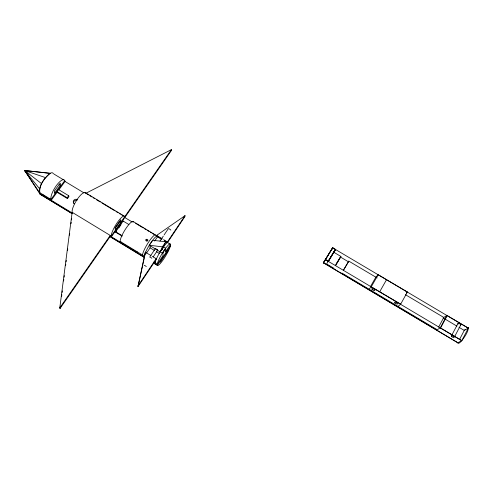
<?xml version="1.0" encoding="UTF-8"?>
<svg xmlns="http://www.w3.org/2000/svg" width="493" height="493" viewBox="0 0 493 493"><rect width="100%" height="100%" fill="white"/><g stroke="black" fill="none" stroke-linecap="round" stroke-linejoin="round"><path stroke-width="0.74" d="M160.404 260.908L160.398 262.165L167.866 250.968L167.91 249.661M168.07 242.568L167.398 242.704L167.423 241.934L185.004 215.681L184.93 216.519L167.398 242.704A12.245 2.009 -58.8 0 0 163.485 246.882L160.151 251.849A12.245 2.009 -58.8 0 0 156.182 259.454L137.985 286.63L145.306 252.139L151.055 255.627M59.782 307.897L110.247 235.432L110.383 236.159L60.066 308.445L59.782 307.897L72.144 212.304A12.122 3.488 -58.8 0 1 77.826 198.494A12.122 3.488 -58.8 0 1 85.831 193.293L171.404 149.644L171.373 150.562L111.412 236.782L120.249 242.143L120.138 241.434A12.189 2.638 -58.8 0 1 126.344 227.84A12.189 2.638 -58.8 0 1 133.504 222.072M153.459 263.034L157.39 265.419A12.368 1.984 -58.8 0 0 163.867 258.751A12.368 1.984 -58.8 0 0 170.43 245.884L170.492 244.392L168.335 243.092M72.237 213.728L40.143 194.242C37.973 186.292 44.062 178.041 50.107 173.314A12.072 4.067 -58.8 0 1 53.355 173.696M60.066 308.445L60.356 306.159M61.637 296.238L61.835 294.715M62.13 292.423L62.328 290.901M63.609 280.985L63.807 279.457M64.102 277.171L64.3 275.642M65.581 265.727L65.779 264.199M66.074 261.912L66.272 260.384M67.553 250.469L67.751 248.94M69.519 235.21L69.716 233.688M70.998 223.767L71.195 222.244M71.491 219.958L71.688 218.43M457.787 342.598L457.979 343.227A9.256 2.015 -57.4 0 0 461.762 340.663L325.54 259.712L328.48 261.308L335.536 249.458L332.652 247.659L323.482 262.72L457.843 342.777M72.28 213.666L40.143 194.242L24.65 170.504L50.107 173.314C44.617 178.041 39.218 184.869 39.452 192.467L50.952 199.443L51.241 200.257L72.379 213.087M155.203 262.72L156.17 258.726L152.337 256.403M137.985 286.63L145.182 253.636M145.127 253.525L144.443 256.187L120.138 241.434M170.288 246.099L170.442 245.674M165.814 241.743L162.4 246.833L160.151 251.849L163.485 246.882L165.814 241.743L152.62 240.313L149.268 245.261A12.226 2.206 -58.8 0 0 145.349 252.884L145.306 252.139M325.565 259.682L323.408 262.861L332.676 247.769L323.285 263.12L323.439 262.806L457.837 342.74M459.612 339.332L464.264 330.427A9.256 2.015 -57.4 0 1 465.109 329.49M438.61 327.149L443.792 317.437L446.88 315.415L468.325 328.116L461.799 340.638L457.806 342.795M451.366 335.992L457.911 323.568M454.577 336.713L460.77 324.912M341.439 273.51L341.84 273.017L437.223 329.737L440.261 327.839L446.88 315.415M440.569 328.024L447.163 315.649M370.514 286.495L375.845 277.165L378.174 274.718L407.397 292.029L400.606 304.273L398.011 306.418M379.678 291.813L386.53 279.716M368.986 289.157L371.254 286.834L378.174 274.718M343.35 270.25L348.81 261.136L377.157 277.941M343.387 270.374L348.81 261.136M333.533 268.808L333.915 268.303L326.582 263.94L335.48 249.427L333.619 252.133L340.922 256.459L335.468 265.672M335.456 265.554L340.922 256.459M328.535 260.661L329.318 259.349M330.1 258.036L331.271 256.064M332.054 254.752L333.225 252.786M328.363 261.272L335.431 249.396M170.43 245.884L157.39 265.419L157.372 264.032A12.245 1.972 -58.8 0 1 162.345 253.18L165.673 248.207A12.245 1.972 -58.8 0 1 170.492 244.392L165.414 251.997L165.482 248.885L163.01 252.57L162.98 255.645L157.372 264.032L153.939 261.949M161.236 250.635L162.881 248.176M137.917 285.977L156.17 258.726M159.966 241.077L163.294 236.135M164.126 234.902L168.286 228.727A1.652 0.481 34.1 0 1 169.463 229.017A1.652 0.481 34.1 0 1 170.843 230.126M150.069 256.489L155.344 248.651M153.181 256.896L157.637 250.265M146.458 253.205L150.088 247.837L149.989 245.304M154.666 241.059L157.649 236.646M331.783 249.563L332.88 247.936M163.485 246.882L165.673 248.207L162.345 253.18L149.268 245.261L152.62 240.313A12.226 2.206 -58.8 0 1 156.626 236.202L157.341 236.092M171.404 149.644L111.276 236.061L111.412 236.782M122.159 236.153L115.756 232.271L115.676 231.772L123.121 221.055L128.87 224.531M115.756 232.271L116.631 231.014M118.819 227.871L121.001 224.722M115.251 228.247L120.009 221.419L121.031 222.035L120.705 219.687L115.042 227.821L115.417 230.114M400.68 304.138L371.254 286.834M67.461 198.605L67.208 197.785L68.706 195.727L58.494 189.546L56.985 191.598L57.262 192.43L67.461 198.605L68.952 196.547L68.706 195.727M54.526 193.219L60.312 185.331M64.774 180.586L50.952 199.443A12.091 3.864 -58.8 0 1 56.405 185.534A12.091 3.864 -58.8 0 1 64.774 180.586L65.033 181.449L84.063 192.936M51.241 200.257L57.471 191.765M58.803 189.941L65.033 181.449M406.318 292.953L407.397 292.029M161.698 239.265L156.626 236.202L156.62 235.414L185.004 215.681M468.325 328.116L464.264 330.427L458.965 327.284M157.39 265.228L153.6 262.824M50.335 173.357L24.65 170.504L39.452 192.467M149.268 245.261L162.4 246.833M45.516 177.609L24.65 170.504L28.052 174.682M332.658 247.8L468.301 328.172M405.406 294.685L443.792 317.437M348.335 261.765L340.46 257.026A9.145 0.314 -58.6 0 0 336.103 264.125M443.071 317.862L456.949 326.163M325.596 259.626L328.381 261.352M440.261 327.839L461.799 340.638C464.609 336.978 467.586 332.929 468.35 328.307L468.116 327.697M156.62 235.414L162.339 238.865M163.608 239.635L167.423 241.934M85.246 192.578L124.267 216.131M133.104 221.462L155.431 234.939M53.922 174.035L63.48 179.803M85.831 193.293L86.78 193.866M87.255 194.156L88.549 194.932M89.843 195.715L91.784 196.892M93.078 197.668L94.373 198.451M96.32 199.622L100.202 201.97M102.008 203.061L114.709 210.727M115.991 211.497L117.913 212.662M119.195 213.432L120.477 214.209M121.759 214.979L123.04 215.755M135.6 223.335L143.253 227.957M144.529 228.727L145.811 229.498M147.087 230.268L148.997 231.42M150.273 232.191L151.493 232.924M152.707 233.664L153.927 234.397M161.421 238.92L155.751 235.5A12.226 2.237 -58.8 0 0 148.985 241.533A12.226 2.237 -58.8 0 0 142.532 255.029M164.563 240.818L167.706 242.716M164.231 240.794L167.398 242.704M132.327 222.072L124.803 217.53L124.704 216.76A12.177 2.798 -58.8 0 0 117.383 222.417A12.177 2.798 -58.8 0 0 111.276 236.061L72.144 212.304M59.086 184.585L60.996 185.744L60.171 183.106L54.335 191.05L55.21 193.632M166.554 250.179L167.866 250.968M109.662 236.264L144.418 257.272M146.008 239.678L147.727 240.713M150.088 247.837L154.506 250.512M156.398 251.658L159.553 253.568M56.985 191.598L67.208 197.785M115.676 231.772L122.085 235.66M137.085 252.367L121.068 242.642L120.964 241.934M109.575 236.393L144.289 257.469M41.609 183.686L24.65 170.504L39.662 188.788M42.854 194.525L43.168 195.357L50.557 199.844L50.261 199.024M123.121 221.055L123.188 221.579M137.017 251.683L137.134 252.934M467.506 327.66A9.256 2.015 -57.4 0 1 468.079 327.734M458.194 324.135A1.584 0.561 26 0 1 458.465 323.39A1.584 0.561 26 0 1 460.493 324.345A1.584 0.561 26 0 1 460.209 325.09M162.24 248.836A1.232 1.165 2.1 0 1 162.185 249.138M162.055 249.415A1.232 1.165 2.1 0 1 161.587 249.822M157.674 250.179A1.405 0.364 33.9 0 1 157.088 250.197M155.887 248.719A1.405 0.364 33.9 0 1 156.176 248.848M156.792 249.224A1.405 0.364 33.9 0 1 157.076 249.44M157.322 249.655A1.405 0.364 33.9 0 1 157.513 249.865M149.662 257.093A1.411 0.351 33.8 0 1 150.642 257.383A1.411 0.351 33.8 0 1 151.838 258.314M144.196 265.351A1.417 0.333 33.7 0 1 145.213 265.776A1.417 0.333 33.7 0 1 146.261 266.608M74.449 203.849A2.718 2.502 -7.1 0 1 73.722 200.386A2.718 2.502 -7.1 0 1 77.487 199.64M73.568 203.184A2.712 2.496 -7.1 0 1 77.105 200.281M41.005 194.661A12.189 4.098 -58.8 0 1 40.143 194.242M372.178 289.551A1.762 0.622 28.6 0 0 374.84 290.506A1.762 0.622 28.6 0 0 372.979 288.762A1.762 0.622 28.6 0 0 372.178 289.551M394.911 303.035A1.695 0.592 27.9 0 0 397.494 303.971A1.695 0.592 27.9 0 0 395.75 302.332A1.695 0.592 27.9 0 0 394.911 303.035M451.656 336.553A1.59 0.536 26.3 0 0 454.133 337.477A1.59 0.536 26.3 0 0 452.611 336.01A1.59 0.536 26.3 0 0 451.656 336.553M146.113 240.8A1.023 0.924 8.4 0 0 147.838 240.498A1.023 0.924 8.4 0 0 146.649 239.29A1.023 0.924 8.4 0 0 146.113 240.8"/></g></svg>
